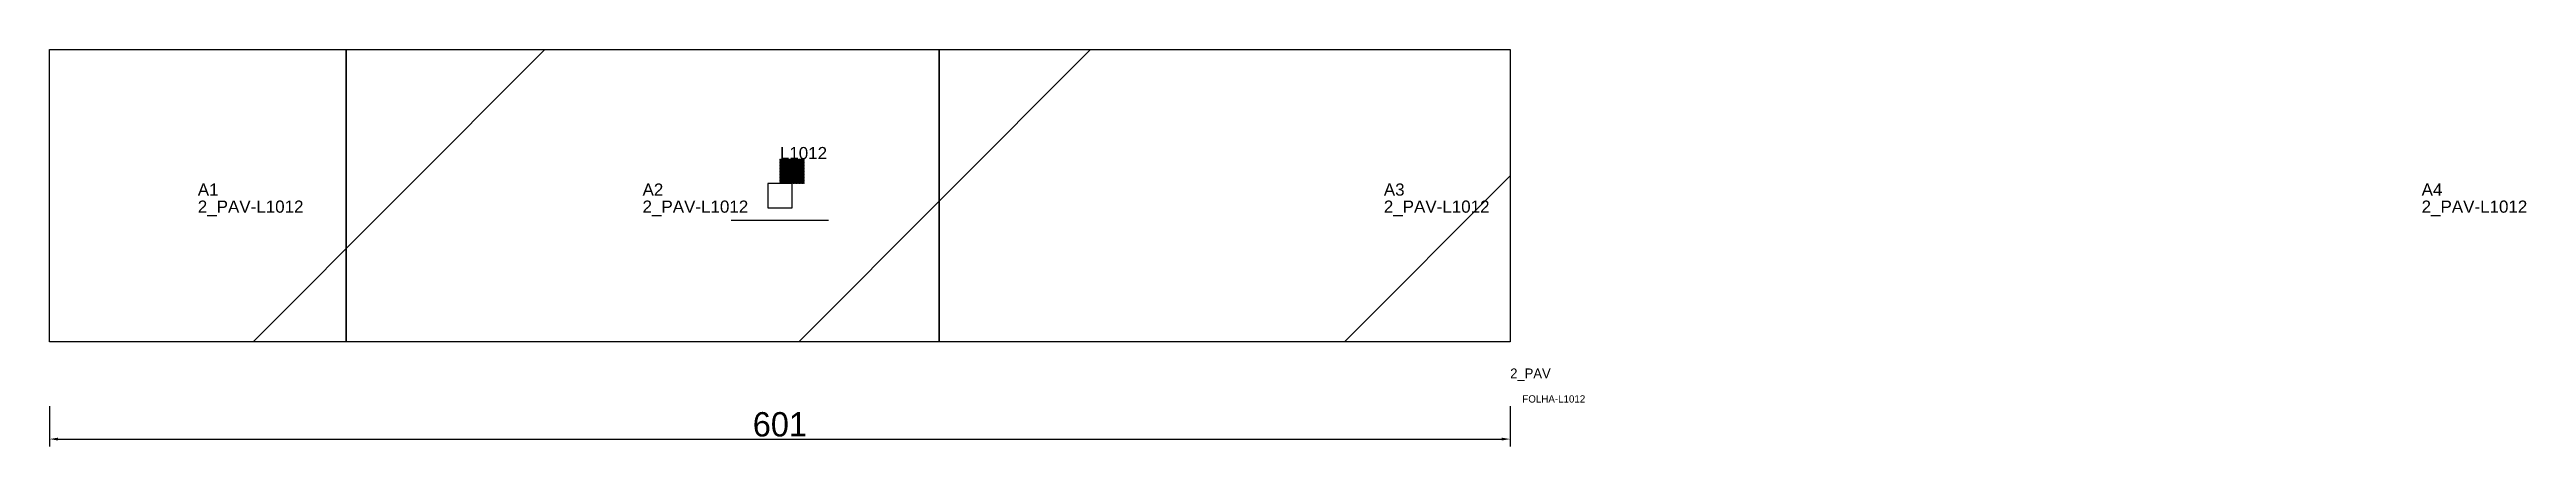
# Model space of a CAD drawing. Header units: metres. Extents: x 222 to 1241, y 38 to 202.
import ezdxf

# ---------------------------------------------------------------- set-up
doc = ezdxf.new("R2010")
doc.units = ezdxf.units.M
for name, color, linetype in [('3', 3, 'CONTINUOUS'), ('AUX00', 7, 'CONTINUOUS'), ('COTA', 241, 'CONTINUOUS'), ('FOLHA', 255, 'CONTINUOUS'), ('Hachura', 251, 'CONTINUOUS'), ('NOMENCLATURA', 7, 'CONTINUOUS'), ('Nível', 160, 'CONTINUOUS'), ('Painéis', 200, 'CONTINUOUS'), ('Pilares', 5, 'CONTINUOUS'), ('REAPROVEITAMENTO', 251, 'CONTINUOUS'), ('SARR_2.2x7', 40, 'CONTINUOUS')]:
    doc.layers.add(name, color=color, linetype=linetype)
doc.styles.add('ARIAL', font='Arial.ttf')
doc.styles.add('STR_STANDARD', font='arial.ttf')
doc.dimstyles.new('EZ DXF', dxfattribs={"dimtxt": 10, "dimasz": 3.5, "dimexe": 3, "dimexo": 1.5, "dimgap": 1, "dimtad": 1, "dimdec": 1, "dimdsep": 46, "dimcen": 2.5, "dimazin": 3, "dimtfac": 1, "dimtmove": 0, "dimatfit": 3})

msp = doc.modelspace()

# ---------------------------------------------------------------- hatches: boundary and pattern name
at = {"layer": 'Hachura'}
h = msp.add_hatch(dxfattribs=at)
h.set_pattern_fill('ANSI31', scale=50)
h.paths.add_polyline_path([(823.2, 81.5), (222.2, 81.5), (222.2, 201.5), (823.2, 201.5)])
h = msp.add_hatch(dxfattribs=at)
h.set_pattern_fill('ANSI31', scale=50)
h.paths.add_polyline_path([(823.2, 81.5), (222.2, 81.5), (222.2, 201.5), (823.2, 201.5)])
at = {"layer": 'Reaproveitamento'}
h = msp.add_hatch(dxfattribs=at)
h.set_pattern_fill('SOLID')
h.paths.add_polyline_path([(522.7, 146.5), (532.7, 146.5), (532.7, 156.5), (522.7, 156.5)])
h = msp.add_hatch(dxfattribs=at)
h.set_pattern_fill('SOLID')
h.paths.add_polyline_path([(522.7, 146.5), (532.7, 146.5), (532.7, 156.5), (522.7, 156.5)])

# ---------------------------------------------------------------- linework, layer by layer
at = {"layer": '3'}
for points in [[(344.2, 81.5), (344.2, 201.5)], [(344.2, 81.5), (344.2, 201.5)], [(588.2, 81.5), (588.2, 201.5)], [(588.2, 81.5), (588.2, 201.5)]]:
    msp.add_lwpolyline(points, close=True, dxfattribs=at)
at = {"layer": 'Painéis', "color": 200}
for p, q in [((222.2, 81.5), (222.2, 201.5)), ((222.2, 201.5), (823.2, 201.5)), ((222.2, 81.5), (222.2, 201.5)), ((222.2, 201.5), (823.2, 201.5)), ((823.2, 201.5), (823.2, 81.5)), ((823.2, 201.5), (823.2, 81.5)), ((823.2, 81.5), (222.2, 81.5)), ((823.2, 81.5), (222.2, 81.5))]:
    msp.add_line(p, q, dxfattribs=at)
at = {"layer": 'Pilares'}
msp.add_lwpolyline([(517.7, 136.5), (527.7, 136.5), (527.7, 146.5), (517.7, 146.5)], close=True, dxfattribs=at)
msp.add_lwpolyline([(517.7, 136.5), (527.7, 136.5), (527.7, 146.5), (517.7, 146.5)], close=True, dxfattribs=at)
at = {"layer": 'SARR_2.2x7'}
msp.add_line((502.7, 131.5), (542.7, 131.5), dxfattribs=at)
msp.add_line((502.7, 131.5), (542.7, 131.5), dxfattribs=at)

# ---------------------------------------------------------------- texts
at = {"layer": '3', "style": 'STR_STANDARD'}
for s, p in [('A1', (283.2, 141.5)), ('A1', (283.2, 141.5)), ('A2', (466.2, 141.5)), ('A2', (466.2, 141.5)), ('A3', (771.2, 141.5)), ('A3', (771.2, 141.5)), ('A4', (1198.2, 141.5)), ('A4', (1198.2, 141.5))]:
    msp.add_text(s, height=5, dxfattribs=at).set_placement(p)
at = {"layer": 'AUX00', "style": 'STR_STANDARD'}
for p in [(283.2, 134.5), (283.2, 134.5), (466.2, 134.5), (466.2, 134.5), (771.2, 134.5), (771.2, 134.5), (1198.2, 134.5), (1198.2, 134.5)]:
    msp.add_text('2_PAV-L1012', height=5, dxfattribs=at).set_placement(p)
at = {"layer": 'FOLHA'}
msp.add_text('FOLHA-L1012', height=3, dxfattribs=at).set_placement((828.2, 56.5))
msp.add_text('FOLHA-L1012', height=3, dxfattribs=at).set_placement((828.2, 56.5))
at = {"layer": 'NOMENCLATURA', "insert": (522.7, 161.5), "char_height": 5, "attachment_point": 1, "style": 'ARIAL'}
msp.add_mtext('L1012', dxfattribs=at)
msp.add_mtext('L1012', dxfattribs=at)
at = {"layer": 'Nível'}
msp.add_text('2_PAV', height=4, dxfattribs=at).set_placement((823.2, 66.5))
msp.add_text('2_PAV', height=4, dxfattribs=at).set_placement((823.2, 66.5))

# ---------------------------------------------------------------- dimensions: what is measured, and where the dimension line sits
at = {"layer": 'COTA'}
msp.add_linear_dim(base=(222.2, 41.5), p1=(222.2, 56.5), p2=(823.2, 56.5), dimstyle='EZ DXF', dxfattribs=at).render()
msp.add_linear_dim(base=(222.2, 41.5), p1=(222.2, 56.5), p2=(823.2, 56.5), dimstyle='EZ DXF', dxfattribs=at).render()

doc.saveas('drawing.dxf')
